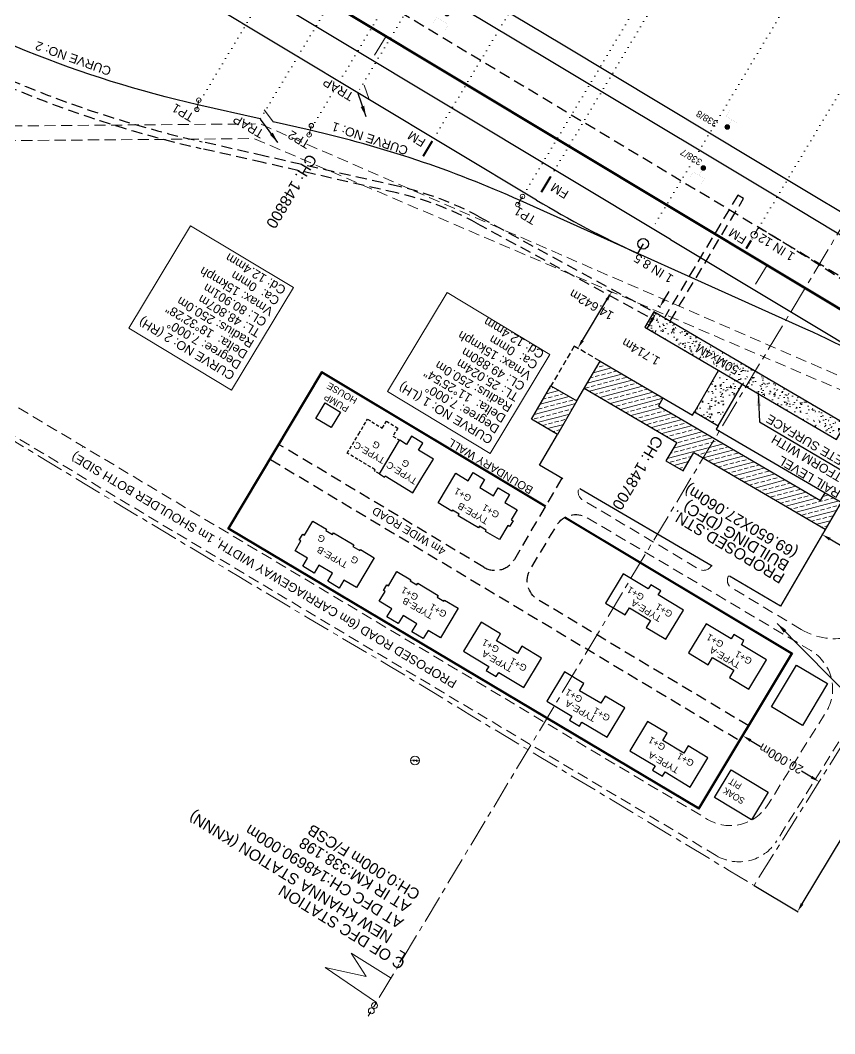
# Model space of a CAD drawing. Header units: metres. Extents: x 592467 to 614288, y 3398001 to 3402649.
# Drawn here: x 612614.4 to 612797.6, y 3400418.9 to 3400646.8 of the extents above; entities that cross this region are included whole.
import ezdxf
from ezdxf.enums import TextEntityAlignment as Align

# ---------------------------------------------------------------- set-up
doc = ezdxf.new("R2010")
doc.units = ezdxf.units.M
doc.header["$MEASUREMENT"] = 0
for name, pattern in [('CENTER', [2, 1.25, -0.25, 0.25, -0.25]), ('DASHED', [0.75, 0.5, -0.25]), ('DASHED2', [0.375, 0.25, -0.125]), ('DOT', [0.25, 0, -0.25])]:
    doc.linetypes.add(name, pattern=pattern)
doc.layers.get('0').update_dxf_attribs({"lineweight": 0})
doc.layers.get('Defpoints').update_dxf_attribs({"lineweight": 0})
for name, color, linetype, lineweight in [('A-HATCH 1', 8, 'Continuous', 5), ('Bounary Dim', 10, 'Continuous', 13), ('Cardinal_Leader', 10, 'Continuous', 0), ('Cart Track', 34, 'Continuous', 0), ('DFCC BOUNDARY', 6, 'CENTER', 0), ('Electric Pole', 7, 'Continuous', 13), ('Existing IR Track', 143, 'Continuous', 0), ("NEW CHAWAPAIL STN. SRJ's", 10, 'Continuous', 0), ("NEW KHANNA CROSSING STN. SRJ's", 10, 'Continuous', 0), ('OHE MAST', 7, 'Continuous', 0), ('OHE MAST TEXT', 7, 'Continuous', 0), ('Proposed Chainage', 10, 'Continuous', 0), ('Proposed Curve_Details', 10, 'Continuous', 0), ('PROPOSED DFCC TRACK', 1, 'Continuous', 0), ('PROPOSED FEATURES', 1, 'Continuous', 0)]:
    doc.layers.add(name, color=color, linetype=linetype, lineweight=lineweight)
for name, color, linetype in [('IR PROPOSALS', 190, 'Continuous'), ('NEW KHANNA LOOP LINES', 1, 'Continuous'), ('Proposed Quarters', 1, 'Continuous')]:
    doc.layers.add(name, color=color, linetype=linetype)
doc.styles.add('ARIAL', font='arial.ttf')
doc.styles.add('NORMAL', font='romans.shx', dxfattribs={"width": 0.9})
doc.styles.get("Standard").update_dxf_attribs({"font": 'arial.ttf'})
doc.styles.add('Style-Arial', font='arial.ttf')
doc.dimstyles.new('DIM', dxfattribs={"dimtxt": 2.5, "dimasz": 2.5, "dimexe": 0.18, "dimexo": 0.0625, "dimgap": 0.09, "dimtad": 0, "dimtih": 1, "dimtoh": 1, "dimdec": 3, "dimzin": 0, "dimdsep": 46, "dimtxsty": 'Standard', "dimcen": 0.09, "dimaunit": 1, "dimadec": 5, "dimazin": 0, "dimtfac": 1, "dimtdec": 3, "dimtofl": 0, "dimtmove": 0, "dimatfit": 3, "dimfxl": 1, "dimtolj": 1, "dimtzin": 0, "dimarcsym": 0})
doc.dimstyles.new('ISO-25', dxfattribs={"dimtxt": 2.5, "dimasz": 2.5, "dimexe": 1.25, "dimexo": 0.625, "dimtad": 1, "dimtxsty": 'Standard', "dimcen": 2.5, "dimadec": 0, "dimazin": 0, "dimtfac": 1, "dimtmove": 0, "dimatfit": 3, "dimfxl": 1, "dimarcsym": 0})
doc.dimstyles.get("Standard").update_dxf_attribs({"dimtxt": 8, "dimasz": 0.18, "dimexe": 0.18, "dimexo": 0.0625, "dimgap": 0.09, "dimtad": 0, "dimtih": 1, "dimtoh": 1, "dimdec": 3, "dimzin": 0, "dimdsep": 46, "dimtxsty": 'Standard', "dimcen": 0.09, "dimadec": 0, "dimazin": 0, "dimtfac": 1, "dimtdec": 3, "dimtofl": 0, "dimtmove": 0, "dimatfit": 3, "dimfxl": 1, "dimtolj": 1, "dimtzin": 0, "dimarcsym": 0})
pattern_1 = [(14.69368463, (-739821.8075, 476820.7955), (-0.483205778, 1.842698341), []), (14.69368463, (-739820.6445, 476820.1157), (-0.483205778, 1.842698341), [0.9525, -0.47625])]

# ---------------------------------------------------------------- blocks, each defined once
blk = doc.blocks.new('EP')
at = {"extrusion": (0, 0, -1)}
blk.add_hatch(color=8, dxfattribs=at).paths.add_polyline_path([(-0.31, -0.24), (-0.94, -0.01), (-0.41, -0.1), (-0.43, 0.15), (0.21, -0.05), (0.21, 0.16), (0.93, -0.01), (0.31, 0.07), (0.31, -0.19), (-0.31, 0)])
at = {"color": 8}
for p, q in [((-0.93, -0.01), (-0.21, 0.16)), ((-0.31, 0.07), (-0.93, -0.01)), ((-0.31, -0.19), (-0.31, 0.07)), ((0.31, 0), (-0.31, -0.19)), ((-0.21, 0.16), (-0.21, -0.05)), ((-0.21, -0.05), (0.43, 0.15)), ((0.31, -0.24), (0.31, 0)), ((0.43, 0.15), (0.41, -0.1)), ((0.94, -0.01), (0.31, -0.24)), ((0.41, -0.1), (0.94, -0.01))]:
    blk.add_line(p, q, dxfattribs=at)
blk.add_circle((0, 0), 1, dxfattribs=at)
blk = doc.blocks.new('OHE MAST')
at = {"layer": 'OHE MAST'}
h = blk.add_hatch(color=256, dxfattribs=at)
edge = h.paths.add_edge_path()
edge.add_arc((0, 0), 0.514, 0, 360)
at = {"layer": 'OHE MAST', "lineweight": 13, "const_width": 0.01, "flags": 128}
for points in [[(1.5, 3.5), (1.5, 2), (-1.5, 2), (-1.5, 3.5)], [(0, 2), (0, 0)]]:
    blk.add_lwpolyline(points, dxfattribs=at)
at = {"layer": 'OHE MAST'}
blk.add_circle((0, 0), 0.514, dxfattribs=at)
blk = doc.blocks.new('*D347')
at = {"layer": 'Bounary Dim', "color": 0, "lineweight": -2, "transparency": 16777216}
for p, q in [((612746.64, 3400586.07), (612747.55, 3400585.53)), ((612740.88, 3400574.78), (612746.36, 3400583.91)), ((612739.11, 3400573.52), (612740.01, 3400572.98))]:
    blk.add_line(p, q, dxfattribs=at)
at = {"layer": 'Bounary Dim', "color": 0, "lineweight": 13, "transparency": 16777216}
for points in [[(612746.08, 3400584.08), (612746.65, 3400583.74), (612747.39, 3400585.62)], [(612740.6, 3400574.95), (612741.17, 3400574.61), (612739.85, 3400573.07)]]:
    blk.add_solid(points, dxfattribs=at)
at = {"layer": 'Defpoints', "color": 0, "lineweight": 13, "transparency": 16777216}
for p in [(612746.59, 3400586.1), (612747.39, 3400585.62), (612739.05, 3400573.55)]:
    blk.add_point(p, dxfattribs=at)
at = {"layer": 'Bounary Dim', "color": 0, "transparency": 16777216, "insert": (612742.92, 3400582.81), "char_height": 2, "attachment_point": 5, "rotation": 150}
blk.add_mtext('\\A1;14.642m', dxfattribs=at)
blk = doc.blocks.new('*D348')
at = {"layer": 'Bounary Dim', "color": 0, "lineweight": -2, "transparency": 16777216}
for p, q in [((612777.02, 3400485.9), (612777.08, 3400486)), ((612778.7, 3400484.82), (612780.93, 3400483.48)), ((612792.41, 3400476.57), (612790.18, 3400477.91)), ((612794.16, 3400475.6), (612794.22, 3400475.7))]:
    blk.add_line(p, q, dxfattribs=at)
at = {"layer": 'Bounary Dim', "color": 0, "lineweight": 13, "transparency": 16777216}
for points in [[(612778.87, 3400485.1), (612778.53, 3400484.53), (612776.99, 3400485.85)], [(612792.58, 3400476.86), (612792.24, 3400476.29), (612794.13, 3400475.54)]]:
    blk.add_solid(points, dxfattribs=at)
at = {"layer": 'Defpoints', "color": 0, "lineweight": 13, "transparency": 16777216}
for p in [(612776.99, 3400485.85), (612776.99, 3400485.85), (612794.13, 3400475.54)]:
    blk.add_point(p, dxfattribs=at)
at = {"layer": 'Bounary Dim', "color": 0, "transparency": 16777216, "insert": (612785.56, 3400480.7), "char_height": 2, "attachment_point": 5, "rotation": 150}
blk.add_mtext('\\A1;20.000m', dxfattribs=at)
blk = doc.blocks.new('STN BLDG')
at = {"layer": 'PROPOSED FEATURES', "lineweight": 0}
h = blk.add_hatch(dxfattribs=at)
h.set_pattern_fill('AR-CONC', color=1, scale=0.5, angle=0.556)
h.set_pattern_definition([(50.556, (-1.4457, 0.445), (3.58918, -0.27894), [0.375, -4.125]), (355.556, (-1.4457, 0.445), (-0.73022, 3.75405), [0.3, -3.3]), (101.0075, (-1.1466, 0.4218), (2.85896, 3.4751), [0.3187, -3.5057]), (46.74, (-1.4554, 1.445), (5.344, -0.77577), [0.5625, -6.1875]), (97.192, (-1.01, 1.3803), (4.6258, 4.9157), [0.47805, -5.25857]), (351.74, (-1.4554, 1.445), (4.6258, 4.9157), [0.45, -4.95]), (21.556, (-0.953, 1.1998), (3.00393, -1.98404), [0.375, -4.125]), (326.556, (-0.953, 1.2), (1.18133, 3.63739), [0.3, -3.3]), (72.0075, (-0.7027, 1.0345), (4.18526, 1.65335), [0.3187, -3.5057]), (38.056, (-1.4457, 0.445), (0.044644, 1.66498), [0, -3.26, 0, -3.35, 0, -3.3125]), (8.056, (-1.4457, 0.445), (1.29615, 1.98473), [0, -1.91, 0, -3.185, 0, -1.2625]), (328.056, (-2.5606, 0.4342), (2.67008, -0.086868), [0, -1.25, 0, -3.9, 0, -5.175]), (318.056, (-3.0606, 0.4294), (2.91094, 0.5288), [0, -1.625, 0, -2.59, 0, -3.675])])
h.paths.add_polyline_path([(-34.11, -5.4), (-36.13, -8.85), (7.04, -34.08), (9.06, -30.63)])
h.paths.add_polyline_path([(-14.14, -17.62), (-24.24, -11.65), (-25.8, -14.29), (-15.7, -20.26)], flags=24)
at = {"layer": 'PROPOSED FEATURES', "ltscale": 0.2}
h = blk.add_hatch(dxfattribs=at)
h.set_pattern_fill('ANSI33', color=256, scale=0.3, angle=-30.3063)
h.set_pattern_definition(pattern_1)
h.paths.add_polyline_path([(-28.94, -34.73), (-31.37, -38.88), (-27.49, -41.15), (-25.06, -37), (4.49, -54.27), (8.05, -48.18), (4.43, -46.06), (3.42, -47.79), (-33.04, -26.48), (-32.03, -24.75), (-46.19, -16.47), (-49.75, -22.57)])
at = {"layer": 'PROPOSED FEATURES', "lineweight": 0}
h = blk.add_hatch(dxfattribs=at)
h.set_pattern_fill('AR-CONC', color=1, scale=0.5, angle=0.556)
h.set_pattern_definition([(50.55601006, (-448588.5823, -3388831.699), (3.589176801, -0.2789442442), [0.375, -4.125]), (355.55601006, (-448588.5823, -3388831.699), (-0.730220567, 3.75405133), [0.3, -3.3]), (101.00745452, (-448588.2832, -3388831.7224), (2.858956223, 3.475107047), [0.31870096, -3.50571056]), (46.74021006, (-448588.592, -3388830.699), (5.343986436, -0.7757745995), [0.5625, -6.1875]), (97.19164555, (-448588.1467, -3388830.764), (4.625825187, 4.915713719), [0.47805171, -5.2585688]), (351.74017405, (-448588.592, -3388830.699), (4.625825184, 4.9157137166), [0.45, -4.950000005]), (21.55601006, (-448588.0896, -3388830.9443), (3.0039299094, -1.984037575), [0.375, -4.125]), (326.55601006, (-448588.0896, -3388830.9443), (1.181334901, 3.6373852306), [0.3, -3.3]), (72.0074548, (-448587.8393, -3388831.1096), (4.185264774, 1.6533476474), [0.31870095, -3.50571056]), (38.056010056, (-448588.5823, -3388831.6991), (0.0446443144, 1.66498089634), [0, -3.26, 0, -3.35, 0, -3.3125]), (8.056010056, (-448588.5823, -3388831.6991), (1.296148791, 1.98472990895), [0, -1.91, 0, -3.185, 0, -1.2625]), (328.056010056, (-448589.6973, -3388831.71), (2.670080873, -0.0868678403), [0, -1.25, 0, -3.9, 0, -5.175]), (318.05601006, (-448590.1972, -3388831.7148), (2.9109364281, 0.5287976942), [0, -1.625, 0, -2.59, 0, -3.675])])
h.paths.add_polyline_path([(-14.18, -21.68), (-19.5, -18.57), (-24.88, -27.77), (-19.56, -30.88)])
at = {"layer": 'PROPOSED FEATURES', "ltscale": 0.2}
h = blk.add_hatch(dxfattribs=at)
h.set_pattern_fill('ANSI33', color=256, scale=0.3, angle=-30.3063)
h.set_pattern_definition(pattern_1)
h.paths.add_polyline_path([(-61.61, -29.52), (-55.9, -32.86), (-51.52, -25.36), (-57.23, -22.02)])
at = {"layer": 'A-HATCH 1', "color": 1, "lineweight": 25}
blk.add_lwpolyline([(-20.93, -62.58), (-50.71, -45.18)], dxfattribs=at)
at = {"layer": 'PROPOSED FEATURES', "color": 1, "lineweight": 25}
blk.add_lwpolyline([(-34.11, -5.4), (-36.13, -8.85), (7.04, -34.08), (9.06, -30.63)], close=True, dxfattribs=at)
at = {"layer": 'PROPOSED FEATURES', "color": 1, "linetype": 'DASHED2', "lineweight": 25, "ltscale": 5}
blk.add_lwpolyline([(-46.19, -16.47), (-52, -13.08), (-57.23, -22.02)], dxfattribs=at)
at = {"layer": 'PROPOSED FEATURES', "color": 1, "lineweight": 25}
for points in [[(-54.59, -42.91), (-59.84, -39.84), (-55.8, -32.92), (-61.61, -29.52), (-57.23, -22.02), (-51.42, -25.42), (-46.19, -16.47), (-25.38, -28.63), (-24.93, -27.86), (-19.61, -30.97), (-20.06, -31.74), (8.05, -48.18), (-5.6, -71.54), (-17.05, -64.85)], [(-49.75, -22.57), (-28.94, -34.73), (-31.37, -38.88), (-27.49, -41.15), (-25.06, -37), (4.49, -54.27)], [(-32.03, -24.75), (-33.04, -26.48), (3.42, -47.79), (4.43, -46.06)], [(-51.42, -25.42), (-55.8, -32.92)]]:
    blk.add_lwpolyline(points, dxfattribs=at)
at = {"layer": 'PROPOSED FEATURES', "color": 1, "linetype": 'Continuous', "lineweight": 25, "flags": 128}
for points in [[(-24.88, -27.77), (-19.5, -18.57)], [(-19.61, -30.97), (-14.18, -21.68)]]:
    blk.add_lwpolyline(points, dxfattribs=at)
at = {"layer": 'PROPOSED FEATURES', "lineweight": 13}
blk.add_text('50Mx4M', height=2, rotation=149.4541, dxfattribs=at).set_placement((-19.81, -16.06), align=Align.MIDDLE_CENTER)
at = {"layer": 'PROPOSED FEATURES', "style": 'Style-Arial'}
for s, p in [('(69.650X27.060m)', (-1.44, -58.85)), ('BUILDING (DFC)', (-3.4, -61.66)), ('PROPOSED.STN.', (-4.41, -64.49))]:
    blk.add_text(s, height=2.5, rotation=149.1276, dxfattribs=at).set_placement(p)
blk = doc.blocks.new('Proposed Quarters')
for p, q in [((-71.5407, 42.7603), (-21.1698, 12.5977)), ((-71.4615, 42.4448), (-21.2859, 12.3991))]:
    blk.add_line(p, q)
at = {"linetype": 'DASHED', "lineweight": 25, "ltscale": 5}
blk.add_line((-83.1126, 22.9878), (22.5335, -40.2743), dxfattribs=at)
at = {"lineweight": 25}
for points in [[(-16.7555, 10.0334), (34.372, -20.5824), (13.2957, -55.6403), (-92.7088, 7.41), (-71.5407, 42.7603)], [(-16.9861, 9.9034), (34.0562, -20.6613), (13.2165, -55.3256), (-92.393, 7.4898), (-71.4615, 42.4448)]]:
    blk.add_lwpolyline(points, dxfattribs=at)
at = {"linetype": 'Continuous', "lineweight": 25}
for points in [[(-69.4488, 30.1468), (-72.9179, 32.2295), (-70.8086, 35.7429), (-67.3395, 33.6601)], [(-45.3925, 13.2318), (-41.4012, 19.8972), (-38.5955, 18.2171), (-37.503, 20.0415), (-34.9458, 18.5103), (-36.0369, 16.685), (-32.9622, 14.8439), (-31.8828, 16.6465), (-29.3242, 15.1144), (-30.4037, 13.3118), (-27.6052, 11.636), (-28.9197, 9.4409), (-28.5417, 9.2145), (-29.3165, 7.9207), (-29.6944, 8.1471), (-31.6009, 4.9634), (-34.6973, 6.8176), (-34.5537, 7.0574), (-36.0583, 7.9584), (-36.2803, 7.5877), (-40.8596, 10.3298), (-40.6376, 10.7005), (-42.1495, 11.6059), (-42.2937, 11.3663)], [(-59.7919, 0.8641), (-63.7832, -5.8013), (-66.5889, -4.1212), (-67.6814, -5.9457), (-70.2386, -4.4144), (-69.1475, -2.5891), (-72.2221, -0.748), (-73.3016, -2.5506), (-75.8602, -1.0185), (-74.7807, 0.7841), (-77.5792, 2.4598), (-76.2647, 4.655), (-76.6427, 4.8813), (-75.8679, 6.1751), (-75.4899, 5.9488), (-73.5835, 9.1325), (-70.487, 7.2783), (-70.6307, 7.0384), (-69.1261, 6.1375), (-68.9041, 6.5082), (-64.3248, 3.766), (-64.5468, 3.3953), (-63.0349, 2.49), (-62.8907, 2.7295)], [(-40.8526, -10.4869), (-44.844, -17.1522), (-47.6497, -15.4722), (-48.7422, -17.2966), (-51.2994, -15.7653), (-50.2082, -13.9401), (-53.2829, -12.0989), (-54.3623, -13.9015), (-56.9209, -12.3694), (-55.8415, -10.5668), (-58.6399, -8.8911), (-57.3254, -6.6959), (-57.7034, -6.4696), (-56.9286, -5.1758), (-56.5507, -5.4021), (-54.6442, -2.2184), (-51.5478, -4.0726), (-51.6914, -4.3125), (-50.1868, -5.2135), (-49.9648, -4.8428), (-45.3856, -7.5849), (-45.6075, -7.9556), (-44.0957, -8.8609), (-43.9515, -8.6214)], [(9.8, -10.8719), (4.1333, -7.4786), (4.6917, -6.546), (2.435, -5.1946), (1.8765, -6.1272), (-3.7831, -2.7381), (-7.7307, -9.3304), (-3.3026, -11.982), (-2.3282, -10.3603), (2.4178, -13.2022), (1.4458, -14.8254), (5.8305, -17.4509)], [(-39.6727, -20.1452), (-34.0059, -23.5385), (-34.5643, -24.4711), (-32.3076, -25.8225), (-31.7491, -24.8899), (-26.0895, -28.279), (-22.142, -21.6867), (-26.57, -19.0352), (-27.5444, -20.6568), (-32.2904, -17.8149), (-31.3184, -16.1917), (-35.7031, -13.5662)], [(28.5088, -22.0749), (22.842, -18.6816), (23.4005, -17.749), (21.1437, -16.3976), (20.5853, -17.3302), (14.9256, -13.9412), (10.9781, -20.5334), (15.4062, -23.185), (16.3806, -21.5633), (21.1266, -24.4052), (20.1546, -26.0284), (24.5392, -28.654)], [(-20.9434, -31.3454), (-15.2767, -34.7387), (-15.8351, -35.6713), (-13.5784, -37.0227), (-13.0199, -36.0901), (-7.3603, -39.4791), (-3.4127, -32.8869), (-7.8408, -30.2353), (-8.8152, -31.857), (-13.5612, -29.0151), (-12.5892, -27.3919), (-16.9739, -24.7663)], [(36.5818, -36.8203), (29.6356, -32.6501), (35.2767, -23.2539), (42.2229, -27.4242)], [(-2.2389, -42.5554), (3.4279, -45.9488), (2.8695, -46.8814), (5.1262, -48.2327), (5.6847, -47.3001), (11.3443, -50.6892), (15.2918, -44.0969), (10.8638, -41.4454), (9.8894, -43.067), (5.1434, -40.2251), (6.1154, -38.602), (1.7307, -35.9764)], [(25.1199, -58.0474), (16.7932, -53.0159), (20.5314, -46.7895), (28.8581, -51.821)]]:
    blk.add_lwpolyline(points, close=True, dxfattribs=at)
at = {"linetype": 'DASHED2', "lineweight": 25, "ltscale": 3}
for points in [[(-59.6598, 20.5634), (-59.5827, 20.695), (-65.8344, 24.4344), (-64.0643, 27.3937), (-64.0643, 27.3937), (-63.2337, 28.7824), (-63.2337, 28.7824), (-61.2853, 32.0397), (-57.948, 30.0435), (-57.0217, 31.5922), (-54.4624, 30.0613), (-55.554, 28.2364), (-54.0162, 27.3165)], [(-58.5936, 19.7381), (-59.7424, 20.4253), (-59.5815, 20.6943), (-59.5823, 20.6947)]]:
    blk.add_lwpolyline(points, dxfattribs=at)
at = {"lineweight": 25, "ltscale": 3}
for points in [[(-57.3664, 19.1783), (-57.2858, 19.3078), (-51.0662, 15.5151), (-49.271, 18.4591), (-49.271, 18.4591), (-48.4285, 19.8407), (-48.4285, 19.8407), (-46.4524, 23.0812), (-49.7725, 25.1059), (-48.833, 26.6466), (-51.3792, 28.1992), (-52.4863, 26.3836), (-54.0162, 27.3165)], [(-58.5936, 19.7381), (-54.0487, 27.3364)], [(-58.593, 19.7378), (-57.4502, 19.0408), (-57.287, 19.3085), (-57.2862, 19.308)]]:
    blk.add_lwpolyline(points, dxfattribs=at)
at = {"linetype": 'DASHED', "lineweight": 25, "ltscale": 5}
blk.add_lwpolyline([(-17.5571, 18.7785), (-28.2244, 0.5283, -0.41732165), (-35.1098, -1.2383), (-81.121, 26.3137)], format="xyb", dxfattribs=at)
at = {"linetype": 'DASHED', "lineweight": 25, "ltscale": 5, "flags": 128}
blk.add_lwpolyline([(24.5309, -36.9519), (-22.8983, -8.5507, -0.41421356), (-24.6193, -1.6923), (-18.7057, 8.1832, -0.4131617), (-11.8627, 9.9134)], format="xyb", dxfattribs=at)
at = {"style": 'Style-Arial'}
blk.add_text('G+1', height=1.5, rotation=149.896372, dxfattribs=at).set_placement((-31.4362, 10.995))
at = {"linetype": 'Continuous', "lineweight": 0, "attachment_point": 2, "style": 'Style-Arial'}
for s, insert, char_height, width, rotation in [('PUMP HOUSE', (-68.6602, 35.0735), 1.5, 3.433996, 149.896372), ('BOUNDARY WALL ', (-34.1078, 20.6947), 1.8, 35.608706, 149.01361), (' \\PTYPE-C', (-62.4995, 21.7008), 1.5, 3.433996, 149.896372), ('G', (-59.7347, 25.5994), 1.5, 3.433996, 149.896372), ('G+1', (-40.2142, 14.4122), 1.5, 3.433996, 149.896372), (' \\PTYPE-B', (-39.1777, 8.0403), 1.5, 3.433996, 149.896372), ('G', (-72.0709, 4.5588), 1.5, 3.433996, 149.896372), (' \\PTYPE-B', (-70.8436, -1.7904), 1.5, 35.608706, 149.896372), ('G', (-64.5934, -0.2604), 1.5, 3.433996, 149.896372), ('G+1', (-52.1526, -7.8459), 1.5, 3.433996, 149.896372), ('G+1', (-1.3482, -7.8096), 1.5, 3.433996, 148.509441), (' \\PTYPE-B', (-51.6077, -13.2839), 1.5, 35.608706, 149.896372), ('TYPE-A', (1.0432, -11.6491), 1.5, 3.433996, 148.509441), ('G+1', (-45.76, -11.6434), 1.5, 3.433996, 149.896372), ('G+1', (5.0444, -11.6072), 1.5, 3.433996, 148.509441), ('G+1', (-33.9487, -19.6093), 1.5, 3.433996, 149.896372), ('G+1', (16.5575, -18.4255), 1.5, 3.433996, 149.896372), ('TYPE-A', (-32.4695, -23.0144), 1.5, 35.608706, 149.896372), ('TYPE-A', (18.7634, -22.2062), 1.5, 3.433996, 149.896372), ('G+1', (22.95, -22.2231), 1.5, 3.433996, 149.896372), ('G+1', (-27.7213, -23.7946), 1.5, 3.433996, 149.896372), ('G+1', (-15.2195, -30.8094), 1.5, 3.433996, 149.896372), ('TYPE-A', (-13.7403, -34.2146), 1.5, 35.608706, 149.896372), ('G+1', (-8.9921, -34.9948), 1.5, 3.433996, 149.896372), ('G+1', (3.4588, -41.5725), 1.5, 3.433996, 149.896372), ('TYPE-A', (4.964, -45.8254), 1.5, 35.608706, 149.896372), ('G+1', (9.8766, -45.1861), 1.5, 3.433996, 149.896372)]:
    blk.add_mtext(s, dxfattribs=dict(at, insert=insert, char_height=char_height, width=width, rotation=rotation))
at = {"lineweight": 0, "char_height": 1.5, "width": 3.433996, "attachment_point": 2, "rotation": 147.843227, "style": 'Style-Arial'}
for s, insert in [('G', (-53.1531, 21.4627)), (' \\PTYPE-C', (-55.3168, 17.201))]:
    blk.add_mtext(s, dxfattribs=dict(at, insert=insert))
at = {"linetype": 'Continuous', "lineweight": 0, "insert": (-43.9241, 2.0848), "char_height": 1.8, "width": 47.81972, "attachment_point": 4, "rotation": 149.127054, "line_spacing_factor": 0.6, "style": 'Style-Arial'}
blk.add_mtext('4m WIDE ROAD', dxfattribs=at)
at = {"insert": (20.5737, -48.5176), "char_height": 1.5, "width": 8.753342, "attachment_point": 9, "rotation": 149.020766, "style": 'NORMAL'}
blk.add_mtext('{\\fArial|b0|i0|c0|p34;SOAK\\PPIT}', dxfattribs=at)
blk = doc.blocks.new('*D311')
at = {"layer": 'Bounary Dim', "color": 0, "lineweight": -2, "transparency": 16777216}
for p, q in [((612794.86, 3400531.18), (612794.92, 3400531.28)), ((612817.97, 3400517.22), (612796.54, 3400530.1)), ((612819.71, 3400516.24), (612819.77, 3400516.34))]:
    blk.add_line(p, q, dxfattribs=at)
at = {"layer": 'Bounary Dim', "color": 0, "lineweight": 13, "transparency": 16777216}
for points in [[(612796.71, 3400530.38), (612796.37, 3400529.81), (612794.83, 3400531.13)], [(612818.14, 3400517.5), (612817.79, 3400516.93), (612819.68, 3400516.18)]]:
    blk.add_solid(points, dxfattribs=at)
at = {"layer": 'Defpoints', "color": 0, "lineweight": 13, "transparency": 16777216}
for p in [(612794.83, 3400531.13), (612794.83, 3400531.13), (612819.68, 3400516.18)]:
    blk.add_point(p, dxfattribs=at)
at = {"layer": 'Bounary Dim', "color": 0, "transparency": 16777216, "insert": (612807.51, 3400521.08), "char_height": 2, "attachment_point": 5, "rotation": 150}
blk.add_mtext('\\A1;29.000m', dxfattribs=at)
blk = doc.blocks.new('TRAP')
at = {"linetype": 'Continuous', "lineweight": 13, "flags": 128}
for points in [[(1.29, -0.77), (0.15, 2.47)], [(-1.29, 0.77), (-0.15, -2.47)]]:
    blk.add_lwpolyline(points, dxfattribs=at)
blk = doc.blocks.new('*D314')
at = {"layer": 'Bounary Dim', "color": 0, "lineweight": -2, "transparency": 16777216}
for p, q in [((612759.33, 3400584.07), (612760.36, 3400585.78)), ((612756.97, 3400581.15), (612757.57, 3400580.79)), ((612757.85, 3400582.62), (612758.46, 3400582.26)), ((612756.39, 3400579.17), (612755.36, 3400577.45))]:
    blk.add_line(p, q, dxfattribs=at)
at = {"layer": 'Bounary Dim', "color": 0, "lineweight": 13, "transparency": 16777216}
for points in [[(612759.04, 3400584.24), (612759.62, 3400583.89), (612758.3, 3400582.35)], [(612756.1, 3400579.34), (612756.68, 3400579), (612757.42, 3400580.88)]]:
    blk.add_solid(points, dxfattribs=at)
at = {"layer": 'Defpoints', "color": 0, "lineweight": 13, "transparency": 16777216}
for p in [(612756.91, 3400581.18), (612757.8, 3400582.65), (612758.3, 3400582.35)]:
    blk.add_point(p, dxfattribs=at)
at = {"layer": 'Bounary Dim', "color": 0, "transparency": 16777216, "insert": (612754.03, 3400572.21), "char_height": 2, "attachment_point": 5, "rotation": 150}
blk.add_mtext('\\A1;1.714m', dxfattribs=at)
blk = doc.blocks.new('*D323')
at = {"layer": 'Defpoints', "color": 0, "linetype": 'ByBlock', "lineweight": 13, "ltscale": 5}
for p in [(612830.03, 3400532.68), (612838.17, 3400527.79), (612779.48, 3400452.22)]:
    blk.add_point(p, dxfattribs=at)
at = {"layer": 'DFCC BOUNDARY', "color": 0, "linetype": 'ByBlock', "lineweight": -2, "ltscale": 5, "transparency": 16777216}
for p, q in [((612830.08, 3400532.64), (612838.33, 3400527.69)), ((612837.14, 3400526.07), (612805.39, 3400473.19)), ((612790.3, 3400448.05), (612804.25, 3400471.28)), ((612779.53, 3400452.19), (612789.43, 3400446.25))]:
    blk.add_line(p, q, dxfattribs=at)
at = {"layer": 'DFCC BOUNDARY', "color": 0, "linetype": 'ByBlock', "lineweight": 13, "ltscale": 5, "transparency": 16777216}
for points in [[(612836.86, 3400526.24), (612837.43, 3400525.9), (612838.17, 3400527.79)], [(612790.02, 3400448.23), (612790.59, 3400447.88), (612789.27, 3400446.34)]]:
    blk.add_solid(points, dxfattribs=at)
at = {"layer": 'DFCC BOUNDARY', "color": 0, "linetype": 'ByBlock', "ltscale": 5, "transparency": 16777216, "insert": (612804.82, 3400472.23), "char_height": 2, "attachment_point": 5, "rotation": 149}
blk.add_mtext('\\A1;95.000 m', dxfattribs=at)

msp = doc.modelspace()

# ---------------------------------------------------------------- linework, layer by layer
at = {"layer": 'Bounary Dim', "lineweight": 60, "flags": 128}
msp.add_lwpolyline([(613958.1459, 3399885.8837), (611491.7053, 3401366.6543)], dxfattribs=at)
at = {"layer": 'Cardinal_Leader', "color": 190, "linetype": 'Continuous', "lineweight": 13}
for p, q in [((612654.5629, 3400628.8268), (612654.1279, 3400626.7508)), ((612679.8633, 3400623.0862), (612679.3758, 3400621.0218)), ((612727.3734, 3400607.1718), (612726.3129, 3400605.3349))]:
    msp.add_line(p, q, dxfattribs=at)
for centre in [(612654.5629, 3400628.8268), (612654.1279, 3400626.7508), (612679.8633, 3400623.0862), (612679.3758, 3400621.0218), (612726.3143, 3400605.3342), (612727.3748, 3400607.1712)]:
    msp.add_circle(centre, 0.5, dxfattribs=at)
at = {"layer": 'Cart Track', "color": 3, "linetype": 'DASHED', "lineweight": 18, "ltscale": 5, "flags": 128}
for points in [[(612499.8466, 3400624.0349), (612597.6988, 3400622.8982), (612668.3497, 3400623.4927), (612822.6615, 3400556.391)], [(612502.1006, 3400620.7085), (612597.6936, 3400619.598), (612667.0035, 3400620.1812), (612821.8153, 3400553.892)]]:
    msp.add_lwpolyline(points, dxfattribs=at)
at = {"layer": 'DFCC BOUNDARY', "lineweight": 20, "ltscale": 5, "flags": 128}
msp.add_lwpolyline([(614041.5691, 3399808.0569), (614024.8946, 3399818.0451), (614015.7799, 3399823.4801), (613999.6668, 3399833.1472), (613984.2678, 3399842.3864), (613970.3399, 3399850.7392), (613956.28, 3399859.171), (613935.3694, 3399871.6997), (613914.0452, 3399884.4761), (613893.0192, 3399897.0501), (613871.8449, 3399909.7128), (613852.9598, 3399921.0218), (613833.556, 3399932.6415), (613813.9647, 3399944.3899), (613794.3788, 3399956.135), (613785.1827, 3399961.7215), (613766.9214, 3399972.6596), (613749.4195, 3399983.1428), (613728.9884, 3399995.4118), (613708.8827, 3400007.4858), (613694.3209, 3400016.4815), (613683.438, 3400022.9821), (613672.6694, 3400029.4145), (613655.9148, 3400039.4557), (613639.4636, 3400049.3149), (613623.1362, 3400059.0655), (613588.5555, 3400079.7543), (613570.3464, 3400090.6659), (613554.0406, 3400100.4359), (613537.9106, 3400110.1005), (613520.0636, 3400120.785), (613502.2625, 3400131.4419), (613494.8716, 3400135.8611), (613466.5822, 3400152.7759), (613449.3813, 3400163.1052), (613431.0466, 3400174.1154), (613415.8091, 3400183.244), (613399.1734, 3400193.2103), (613383.5507, 3400202.5609), (613368.0053, 3400211.8654), (613352.5934, 3400221.0969), (613321.617, 3400239.6514), (613288.0469, 3400259.7596), (613270.2946, 3400270.393), (613254.1066, 3400280.089), (613238.1295, 3400289.6587), (613220.6946, 3400300.1098), (613210.4076, 3400306.2763), (613210.9259, 3400307.1316), (613203.8422, 3400311.378), (613186.2102, 3400318.9888), (613155.1926, 3400337.6881), (613137.3264, 3400348.5159), (613123.1418, 3400357.4299), (613105.704, 3400368.3883), (613086.8393, 3400380.2435), (613072.3406, 3400389.2714), (613055.8254, 3400400.104), (613038.8743, 3400410.2624), (613026.0988, 3400414.4165), (613004.7908, 3400427.2079), (612988.0081, 3400437.2869), (612971.3835, 3400447.2493), (612958.5974, 3400454.9449), (612945.9381, 3400462.5143), (612929.2164, 3400472.5718), (612912.6216, 3400482.5165), (612902.7099, 3400488.4647), (612893.0147, 3400494.2995), (612875.0057, 3400505.0999), (612865.0899, 3400511.4414), (612841.5948, 3400525.9252), (612830.0651, 3400532.7028), (612779.4796, 3400452.2186), (612773.9701, 3400455.5252), (612761.8932, 3400462.7733), (612747.9498, 3400471.1418), (612731.5019, 3400481.0133), (612715.5245, 3400490.6024), (612697.5875, 3400501.4772), (612679.2885, 3400512.2621), (612663.9096, 3400521.4727), (612649.2767, 3400530.2632), (612633.5761, 3400539.6862), (612617.7078, 3400549.309), (612600.7881, 3400559.4637), (612583.9185, 3400569.5883), (612567.431, 3400579.4836), (612552.0072, 3400588.7405), (612535.1641, 3400598.8492), (612518.2418, 3400609.0054), (612501.1244, 3400619.2788), (612487.8954, 3400627.2184), (612467.8407, 3400639.2457), (612448.7592, 3400650.7068), (612432.9012, 3400660.2242), (612414.6558, 3400671.1746), (612397.7772, 3400681.3046), (612383.2243, 3400690.0388), (612378.1953, 3400693.057), (612346.1557, 3400712.2862), (612330.8218, 3400721.4892), (612315.6708, 3400730.5824), (612298.1544, 3400740.0639), (612282.015, 3400749.6299), (612264.387, 3400760.0783), (612247.3663, 3400770.1667), (612227.7762, 3400781.7781), (612208.2413, 3400792.3151), (612191.4432, 3400803.3132), (612174.6771, 3400813.2508), (612157.5822, 3400822.6823), (612142.0972, 3400832.5613), (612125.0532, 3400842.6636), (612107.6902, 3400852.9549), (612088.8382, 3400863.9013), (612070.6441, 3400874.8344), (612054.2742, 3400884.6936), (612038.4001, 3400894.2542), (612021.4289, 3400904.3691), (612003.7582, 3400914.901), (611987.1221, 3400924.9648), (611971.1468, 3400934.6289), (611954.7697, 3400944.4222), (611937.9127, 3400954.5025), (611922.6068, 3400963.7236), (611907.8037, 3400972.6418), (611892.7602, 3400981.6468), (611877.6876, 3400990.6692), (611862.1214, 3401000.0476), (611847.6422, 3401008.7711), (611835.6161, 3401015.9539), (611823.7539, 3401023.0384), (611807.2378, 3401032.978), (611790.9759, 3401042.7646), (611774.2607, 3401052.856), (611757.8836, 3401062.7432), (611742.4536, 3401072.0167), (611727.3475, 3401081.0955), (611711.4069, 3401090.6799), (611695.8881, 3401100.0106), (611679.5475, 3401109.8232), (611663.6992, 3401119.3333), (611653.6284, 3401125.3547), (611643.529, 3401131.3933), (611626.9857, 3401141.336), (611611.0368, 3401150.9215), (611594.7626, 3401160.6656), (611578.3725, 3401170.4792), (611560.8544, 3401181.0153), (611605.1795, 3401254.7126), (611605.1793, 3401254.7127), (611587.9728, 3401265.0616), (611571.747, 3401274.7868), (611549.8857, 3401287.8868), (611540.0137, 3401293.8124), (611524.671, 3401303.0218), (611509.1876, 3401312.2845), (611493.9735, 3401321.386), (611477.4397, 3401331.3464), (611461.2473, 3401341.1011), (611444.6578, 3401351.0735), (611428.129, 3401361.0095), (611411.1671, 3401371.1714), (611394.2008, 3401381.3359), (611377.9093, 3401391.1332), (611361.8998, 3401400.7609), (611345.3726, 3401410.7086), (611329.2809, 3401420.3941), (611314.2811, 3401429.3997), (611265.4291, 3401454.6678), (611276.9146, 3401476.8733), (611278.5099, 3401479.9575)], dxfattribs=at)
at = {"layer": 'Existing IR Track', "color": 0, "lineweight": 30, "flags": 128}
for points in [[(612923.8145, 3400523.5391), (612914.0981, 3400529.3867), (612896.0672, 3400540.2061), (612878.2392, 3400550.9037), (612861.8497, 3400560.7568), (612845.649, 3400570.4965), (612831.8229, 3400578.7795), (612818.245, 3400586.9137), (612801.8267, 3400596.7585), (612785.5187, 3400606.5372), (612767.5058, 3400617.3338), (612749.6023, 3400628.0648), (612734.1826, 3400637.2998), (612718.8796, 3400646.4649), (612703.1897, 3400655.865)], [(612916.3512, 3400533.252), (612898.4135, 3400544.006), (612880.5369, 3400554.7235), (612864.197, 3400564.5563), (612847.8859, 3400574.3719), (612834.1765, 3400582.5912), (612820.5172, 3400590.7804), (612804.1807, 3400600.5722), (612787.9452, 3400610.3034), (612769.8696, 3400621.162), (612736.5671, 3400641.1603), (612721.3393, 3400650.3007)]]:
    msp.add_lwpolyline(points, dxfattribs=at)
at = {"layer": 'IR PROPOSALS', "lineweight": 30}
msp.add_line((612730.552, 3400606.3577), (611799.3492, 3401165.4215), dxfattribs=at)
for points in [[(612668.3855, 3400624.603), (612654.3454, 3400627.7888, -0.08107827), (612579.689, 3400658.0298), (611928.0932, 3401049.2267, -0.07561791), (611858.6013, 3401106.7725), (611853.6886, 3401112.2819)], [(612815.4583, 3400564.6262, 0.02952039), (612791.1679, 3400577.3236), (612726.8432, 3400606.2533, 0.04992096), (612679.6196, 3400622.054), (612671.2721, 3400623.9481)]]:
    msp.add_lwpolyline(points, format="xyb", dxfattribs=at)
at = {"layer": 'IR PROPOSALS', "linetype": 'Continuous', "lineweight": 30, "const_width": 0.5, "flags": 128}
msp.add_lwpolyline([(612707.0877, 3400619.6383), (612705.0256, 3400616.2035)], dxfattribs=at)
at = {"layer": 'IR PROPOSALS', "color": 1, "linetype": 'Continuous', "lineweight": 30, "const_width": 0.5, "flags": 128}
msp.add_lwpolyline([(612733.7045, 3400611.6087), (612731.6113, 3400608.1221)], dxfattribs=at)
at = {"layer": 'IR PROPOSALS', "lineweight": 30}
msp.add_lwpolyline([(612754.5499, 3400596.5145), (612753.2631, 3400594.3711)], dxfattribs=at)
at = {"layer": 'IR PROPOSALS'}
msp.add_circle((612754.5499, 3400596.5145), 1.2, dxfattribs=at)
at = {"layer": 'IR PROPOSALS', "lineweight": 30}
msp.add_arc((612851.2117, 3400807.4641), 234.5262, 239.03711, 245.314028, dxfattribs=at)
at = {"layer": "NEW CHAWAPAIL STN. SRJ's", "color": 190, "linetype": 'DOT', "lineweight": 18, "ltscale": 5, "flags": 128}
for points in [[(612718.2465, 3400734.2255), (612654.3454, 3400627.7888)], [(612730.3547, 3400727.7747), (612668.4012, 3400624.582)], [(612739.7164, 3400722.1542), (612679.6196, 3400622.054)], [(612743.5738, 3400719.2668), (612690.2966, 3400630.5257)], [(612760.9731, 3400709.3923), (612707.0877, 3400619.6383)], [(612781.1535, 3400696.7152), (612726.8432, 3400606.2533)], [(612805.9444, 3400682.1196), (612756.6148, 3400599.9539)]]:
    msp.add_lwpolyline(points, dxfattribs=at)
at = {"layer": "NEW CHAWAPAIL STN. SRJ's", "color": 1, "linetype": 'DOT', "lineweight": 18, "ltscale": 5, "flags": 128}
msp.add_lwpolyline([(612783.8292, 3400695.0987), (612733.7045, 3400611.6087)], dxfattribs=at)
at = {"layer": "NEW CHAWAPAIL STN. SRJ's", "linetype": 'DOT', "lineweight": 18, "ltscale": 5, "flags": 128}
msp.add_lwpolyline([(612823.4886, 3400671.7602), (612778.8273, 3400597.2883)], dxfattribs=at)
at = {"layer": "NEW KHANNA CROSSING STN. SRJ's", "linetype": 'CENTER', "lineweight": 15, "ltscale": 5}
msp.add_line((612816.772, 3400629.529), (612692.6462, 3400422.7794), dxfattribs=at)
at = {"layer": "NEW KHANNA CROSSING STN. SRJ's", "color": 10, "linetype": 'Continuous', "lineweight": 18, "flags": 128}
msp.add_lwpolyline([(612779.5156, 3400598.5167), (612780.5165, 3400600.1839)], dxfattribs=at)
at = {"layer": "NEW KHANNA CROSSING STN. SRJ's", "color": 10, "linetype": 'Continuous', "lineweight": 18, "const_width": 0.5, "flags": 128}
msp.add_lwpolyline([(612778.8273, 3400597.2883), (612777.7125, 3400595.4314)], dxfattribs=at)
at = {"layer": "NEW KHANNA CROSSING STN. SRJ's", "lineweight": 18}
msp.add_lwpolyline([(612694.5067, 3400425.8562), (612683.009, 3400433.7126), (612692.1922, 3400431.7067), (612688.8687, 3400436.9825), (612697.8383, 3400431.3775)], dxfattribs=at)
at = {"layer": "NEW KHANNA CROSSING STN. SRJ's", "color": 10, "linetype": 'Continuous', "lineweight": 20}
msp.add_circle((612779.5156, 3400598.5167), 0.75, dxfattribs=at)
at = {"layer": "NEW KHANNA CROSSING STN. SRJ's"}
for centre in [(612694.0768, 3400425.1863), (612693.374, 3400423.9915)]:
    msp.add_circle(centre, 0.6717, dxfattribs=at)
at = {"layer": 'NEW KHANNA LOOP LINES', "linetype": 'Continuous', "lineweight": 30, "flags": 128}
for points in [[(612760.6953, 3400597.5042), (611841.3289, 3401149.4618)], [(612760.6953, 3400597.5042), (613874.5298, 3399928.7942)]]:
    msp.add_lwpolyline(points, dxfattribs=at)
at = {"layer": 'NEW KHANNA LOOP LINES', "linetype": 'DASHED', "lineweight": 30, "ltscale": 5, "flags": 128}
msp.add_lwpolyline([(612885.1956, 3400537.338), (612017.4715, 3401058.2913)], dxfattribs=at)
msp.add_lwpolyline([(612881.185, 3400532.4559, -0.02078913), (612842.6546, 3400557.8245), (612819.0449, 3400574.8166, 0.02078909), (612780.5146, 3400600.1851)], format="xyb", dxfattribs=at)
at = {"layer": 'Proposed Chainage', "linetype": 'Continuous', "lineweight": 0, "flags": 128}
for points in [[(612694.1166, 3400638.9338), (612696.6902, 3400643.2206)], [(612779.852, 3400587.4611), (612782.4256, 3400591.7479)]]:
    msp.add_lwpolyline(points, dxfattribs=at)
at = {"layer": 'Proposed Curve_Details', "color": 190, "lineweight": 13}
for points in [[(612675.8355, 3400586.6693), (612661.9282, 3400563.6369), (612638.7727, 3400577.5387), (612652.68, 3400600.5711)], [(612733.5634, 3400571.6342), (612720.147, 3400549.3755), (612696.9915, 3400563.2773), (612710.4079, 3400585.536)]]:
    msp.add_lwpolyline(points, close=True, dxfattribs=at)
at = {"layer": 'PROPOSED DFCC TRACK', "color": 5, "linetype": 'DASHED', "lineweight": 25, "ltscale": 5}
for p, q in [((612669.041, 3400614.7901), (612655.0009, 3400617.9759)), ((612669.3729, 3400616.253), (612655.3328, 3400619.4387)), ((612699.6548, 3400609.3819), (612669.3729, 3400616.253)), ((612699.0737, 3400607.9757), (612669.041, 3400614.7901)), ((612717.6697, 3400602.5782), (612756.914, 3400581.185)), ((612717.0689, 3400601.1826), (612756.1419, 3400579.899))]:
    msp.add_line(p, q, dxfattribs=at)
msp.add_lwpolyline([(612760.6628, 3400579.2532), (612777.1499, 3400606.7149), (612775.8639, 3400607.487), (612759.3767, 3400580.0253)], dxfattribs=at)
for centre, radius, start, end in [((612712.1865, 3400870.0697), 258.4985, 238.683627, 257.219159), ((612712.1866, 3400870.0699), 256.9988, 238.682654, 257.219168), ((612684.1654, 3400541.1172), 70, 61.403875, 77.21593), ((612683.5842, 3400539.7109), 70, 61.422136, 77.21593)]:
    msp.add_arc(centre, radius, start, end, dxfattribs=at)
at = {"layer": 'PROPOSED FEATURES', "linetype": 'DASHED', "lineweight": 18, "ltscale": 5}
for p, q in [((612770.9761, 3400458.9226), (612511.2493, 3400614.0182)), ((612828.508, 3400532.1049), (612784.5539, 3400462.1946)), ((612790.1255, 3400509.7972), (612774.4588, 3400519.1023))]:
    msp.add_line(p, q, dxfattribs=at)
at = {"layer": 'PROPOSED FEATURES', "linetype": 'DASHED', "lineweight": 13, "ltscale": 5}
msp.add_line((612628.4499, 3400550.6776), (612628.4005, 3400550.7073), dxfattribs=at)
at = {"layer": 'PROPOSED FEATURES', "linetype": 'DASHED', "lineweight": 18, "ltscale": 5, "flags": 128}
for points in [[(612741.9615, 3400534.9145), (612792.2842, 3400505.0259, -0.42164868), (612795.6434, 3400491.1054), (612782.5901, 3400470.3437, -0.40699991), (612769.0123, 3400467.0717), (612756.053, 3400474.7798), (612577.8703, 3400581.1763)], [(612769.8376, 3400524.0486), (612769.8376, 3400524.0486, -0.4131617), (612767.1004, 3400523.3565), (612740.8922, 3400538.9226, -0.38989816), (612740.116, 3400541.53), (612740.116, 3400541.53)]]:
    msp.add_lwpolyline(points, format="xyb", dxfattribs=at)
at = {"layer": 'PROPOSED FEATURES', "linetype": 'DASHED', "lineweight": 18, "ltscale": 5}
for centre, radius, start, end in [((612775.4801, 3400520.8219), 2, 149.08635, 239.292193), ((612797.7854, 3400522.694), 15, 239.292193, 327.841568), ((612776.0881, 3400467.5172), 10, 239.256292, 327.841568)]:
    msp.add_arc(centre, radius, start, end, dxfattribs=at)

# ---------------------------------------------------------------- block references
at = {"layer": 'Electric Pole', "xscale": 0.9997078270984129, "yscale": 0.9997078270984129, "zscale": 0.9997078270984129}
msp.add_blockref('EP', (612703.1916, 3400480.3115), dxfattribs=at)
at = {"layer": 'IR PROPOSALS'}
for p, rotation in [((612691.5826, 3400629.7536), 359.8830918332457), ((612669.8601, 3400624.2336), 17.42869836724935)]:
    msp.add_blockref('TRAP', p, dxfattribs=dict(at, rotation=rotation))
at = {"layer": 'OHE MAST'}
for p, rotation in [((612710.39, 3400648.3037), 149.0208306527207), ((612773.4583, 3400622.7884), 329.0208306527206), ((612768.0854, 3400613.566), 149.0208306527207)]:
    msp.add_blockref('OHE MAST', p, dxfattribs=dict(at, rotation=rotation))
at = {"layer": 'PROPOSED FEATURES'}
msp.add_blockref('STN BLDG', (612791.0256, 3400586.5847), dxfattribs=at)
at = {"layer": 'Proposed Quarters'}
msp.add_blockref('Proposed Quarters', (612753.7908, 3400525.0212), dxfattribs=at)

# ---------------------------------------------------------------- texts
at = {"layer": 'IR PROPOSALS', "style": 'ARIAL'}
for s, p in [('TRAP ', (612689.6412, 3400630.2155)), ('TP1', (612653.6881, 3400625.5592)), ('TRAP ', (612669.4191, 3400621.8547)), ('TP2', (612679.7931, 3400619.5112)), ('TP1', (612730.6804, 3400602.4056))]:
    msp.add_text(s, height=2, rotation=149.137675, dxfattribs=at).set_placement(p)
at = {"layer": 'IR PROPOSALS', "insert": (612705.2588, 3400619.0116), "char_height": 2, "attachment_point": 4, "rotation": 148, "line_spacing_factor": 0.60036, "style": 'ARIAL'}
msp.add_mtext('FM', dxfattribs=at)
at = {"layer": 'IR PROPOSALS', "color": 1, "linetype": 'Continuous', "lineweight": 0, "insert": (612737.4408, 3400607.352), "char_height": 2, "attachment_point": 4, "rotation": 148, "line_spacing_factor": 0.60036, "style": 'ARIAL'}
msp.add_mtext('FM', dxfattribs=at)
at = {"layer": 'IR PROPOSALS', "linetype": 'Continuous', "lineweight": 13, "insert": (612761.0184, 3400588.3949), "char_height": 2, "attachment_point": 4, "rotation": 148, "line_spacing_factor": 0.60036, "style": 'ARIAL'}
msp.add_mtext('1 IN 8.5', dxfattribs=at)
at = {"layer": "NEW CHAWAPAIL STN. SRJ's", "insert": (612791.4188, 3400543.2101), "char_height": 2, "width": 29.990455, "attachment_point": 2, "rotation": 149.419032}
msp.add_mtext('RAIL LEVEL PLATFORM WITH CONCRETE SURFACE', dxfattribs=at)
at = {"layer": "NEW KHANNA CROSSING STN. SRJ's", "linetype": 'Continuous', "lineweight": 13, "char_height": 2, "attachment_point": 4, "rotation": 148, "line_spacing_factor": 0.60036, "style": 'Style-Arial'}
for s, insert in [('FM', (612777.4862, 3400597.1689)), ('1 IN 12', (612788.3454, 3400593.3548))]:
    msp.add_mtext(s, dxfattribs=dict(at, insert=insert))
at = {"layer": "NEW KHANNA CROSSING STN. SRJ's", "char_height": 2.5, "attachment_point": 7, "rotation": 148.208718, "line_spacing_factor": 0.6, "style": 'ARIAL'}
for s, insert in [('NEW KHANNA STATION (KNNN)', (612698.7655, 3400441.8194)), ('AT DFC CH:148690.000m', (612700.8692, 3400444.4781)), ('CH:0.000m F/CSB', (612704.6169, 3400450.8853)), ('AT IR KM:338.198', (612702.5542, 3400448.0695)), ('C OF DFC STATION', (612701.2118, 3400435.2903)), ('L', (612701.4233, 3400436.7597))]:
    msp.add_mtext(s, dxfattribs=dict(at, insert=insert))
at = {"layer": 'OHE MAST TEXT', "style": 'ARIAL'}
for s, p in [('338/8', (612771.5292, 3400623.9303)), ('338/7', (612767.963, 3400615.2876))]:
    msp.add_text(s, height=1.5, rotation=149, dxfattribs=at).set_placement(p)
at = {"layer": 'Proposed Chainage', "color": 1, "lineweight": 0, "char_height": 2.5, "attachment_point": 4, "rotation": 239.020766, "line_spacing_factor": 0.6, "style": 'Style-Arial'}
for s, insert in [('CH: 148800', (612680.2124, 3400616.3047)), ('CH: 148700', (612758.0977, 3400553.0082))]:
    msp.add_mtext(s, dxfattribs=dict(at, insert=insert))
at = {"layer": 'Proposed Curve_Details', "color": 190, "lineweight": 13, "style": 'ARIAL'}
for s, rotation, p in [('CURVE NO: 2', 160.429707, (612635.0385, 3400636.1543)), ('CURVE NO: 1', 161.576171, (612701.8337, 3400618.304))]:
    msp.add_text(s, height=2, rotation=rotation, dxfattribs=at).set_placement(p)
at = {"layer": 'Proposed Curve_Details', "color": 190, "lineweight": 0, "char_height": 2, "attachment_point": 7, "rotation": 149.020766, "line_spacing_factor": 0.84, "style": 'ARIAL'}
for s, insert, width in [('CURVE NO: 2 (RH)\\PDegree: 7.000°\\PDelta:  18°32\'28"\\PRadius: 250.0m\\PTL: 48.807m\\PCL: 80.901m\\PVmax: 15kmph\\PCa:  0mm\\PCd: 12.4mm', (612674.3941, 3400586.6968), 32.245327), ('CURVE NO: 1 (LH)\\PDegree: 7.000°\\PDelta:  11°25\'54"\\PRadius: 250.0m\\PTL: 25.024m\\PCL: 49.880m\\PVmax: 15kmph\\PCa:  0mm\\PCd: 12.4mm', (612732.4917, 3400572.2776), 23.981801)]:
    msp.add_mtext(s, dxfattribs=dict(at, insert=insert, width=width))
at = {"layer": 'PROPOSED FEATURES', "linetype": 'Continuous', "insert": (612712.4547, 3400497.5725), "char_height": 2, "width": 106.063465, "attachment_point": 4, "rotation": 149.127054, "line_spacing_factor": 0.6, "style": 'Style-Arial'}
msp.add_mtext('PROPOSED ROAD (6m CARRIAGEWAY WIDTH, 1m SHOULDER BOTH SIDE)', dxfattribs=at)

# ---------------------------------------------------------------- dimensions: what is measured, and where the dimension line sits
at = {"layer": 'Bounary Dim'}
for base, p1, p2, angle, picture, middle in [((612747.3908, 3400585.6219), (612739.052, 3400573.5496), (612746.5888, 3400586.1034), 59.020766, '*D347', (612742.9223, 3400582.8066)), ((612758.3012, 3400582.3511), (612756.914, 3400581.185), (612757.7961, 3400582.6544), 59.020766, '*D314', (612754.0279, 3400572.2128)), ((612794.8271, 3400531.1287), (612819.6799, 3400516.1848), (612794.8271, 3400531.1287), 148.981479, '*D311', (612807.5068, 3400521.0783))]:
    dim = msp.add_linear_dim(base=base, p1=p1, p2=p2, angle=angle, dimstyle='Standard', override={"dimtxt": 2, "dimasz": 2, "dimdsep": 0, "dimpost": 'm', "dimtmove": 2}, dxfattribs=at)
    dim.commit()
    dim.dimension.update_dxf_attribs({"geometry": picture, "text_midpoint": middle, "dimtype": 161, "text_rotation": 330})
dim = msp.add_aligned_dim(p1=(612794.1273, 3400475.5427), p2=(612776.9861, 3400485.8477), distance=0, dimstyle='Standard', override={"dimtxt": 2, "dimasz": 2, "dimdsep": 0, "dimpost": 'm', "dimtmove": 2}, dxfattribs=at)
dim.commit()
dim.dimension.update_dxf_attribs({"geometry": '*D348', "text_midpoint": (612785.5567, 3400480.6952), "text_rotation": 330})
at = {"layer": 'DFCC BOUNDARY', "linetype": 'ByBlock', "ltscale": 5}
dim = msp.add_linear_dim(base=(612838.1725, 3400527.7876), p1=(612779.4796, 3400452.2186), p2=(612830.0309, 3400532.6755), angle=239.020766, dimstyle='DIM', override={"dimtxt": 2, "dimasz": 2, "dimtad": 3, "dimpost": ' m'}, dxfattribs=at)
dim.commit()
dim.dimension.update_dxf_attribs({"geometry": '*D323', "text_midpoint": (612804.8196, 3400472.2333), "dimtype": 160, "text_rotation": 149})

# ---------------------------------------------------------------- leaders
at = {"layer": 'IR PROPOSALS', "lineweight": 30}
for points in [[(612692.1998, 3400625.0576), (612690.2966, 3400630.5257), (612690.2966, 3400630.5257)], [(612672.3673, 3400619.2681), (612668.4012, 3400624.582), (612668.4012, 3400624.582)]]:
    msp.add_leader(points, dimstyle='ISO-25', override={"dimtad": 0}, dxfattribs=at)
at = {"layer": "NEW CHAWAPAIL STN. SRJ's", "lineweight": 13}
msp.add_leader([(612780.4074, 3400563.0493), (612780.7367, 3400556.4643), (612806.6805, 3400541.1303)], dimstyle='Standard', override={"dimasz": 3, "dimgap": 0.25}, dxfattribs=at)
at = {"layer": 'PROPOSED FEATURES', "lineweight": 13}
msp.add_leader([(612784.7192, 3400511.1078), (612814.2612, 3400481.1596), (612861.1853, 3400452.988)], dimstyle='ISO-25', override={"dimtad": 0}, dxfattribs=at)

doc.saveas('drawing.dxf')
